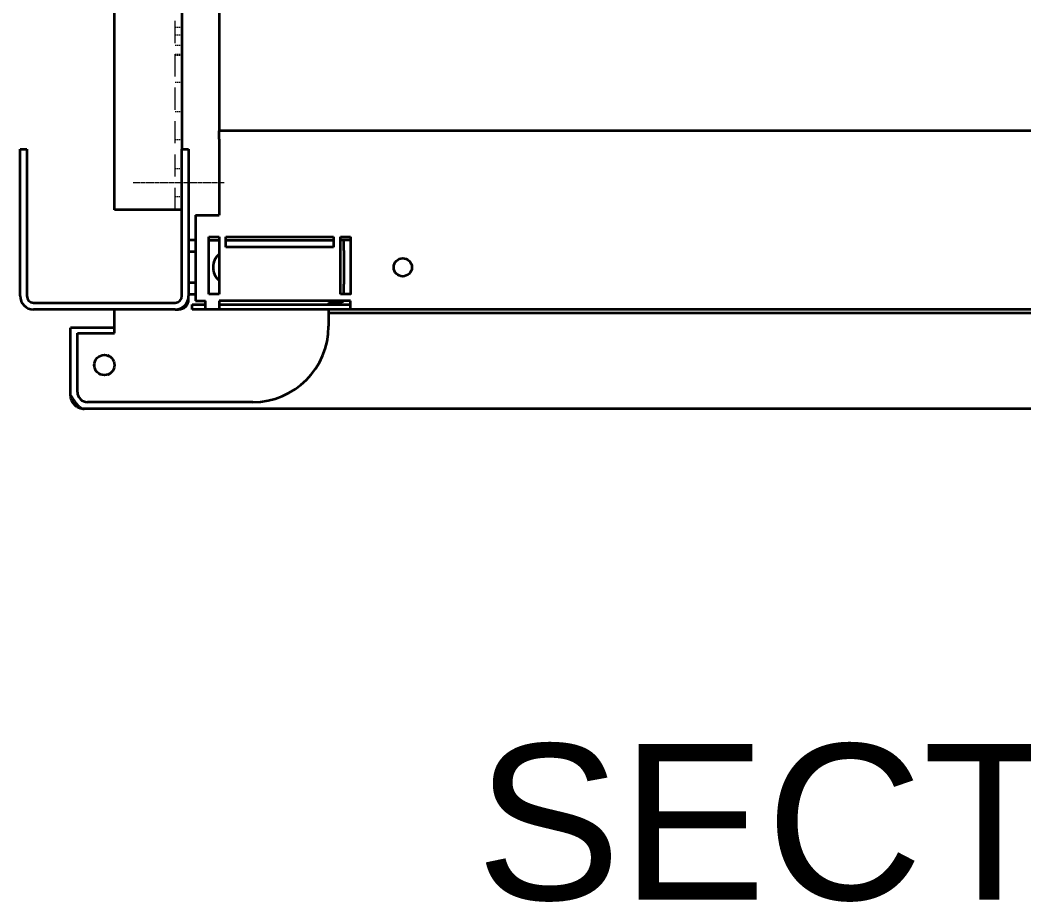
# Model space of a CAD drawing. Header units: millimetres. Extents: x -116965 to 323937, y 291661 to 566926.
# Drawn here: x -25420.2 to -25122.5, y 324920.8 to 325182.3 of the extents above; entities that cross this region are included whole.
import ezdxf

# ---------------------------------------------------------------- set-up
doc = ezdxf.new("R2010")
doc.units = ezdxf.units.MM
doc.linetypes.add('CHAIN', pattern=[0.3543, 0.2362, -0.0295, 0.0591, -0.0295])
doc.linetypes.add('DASHED', pattern=[0.75, 0.5, -0.25])
doc.layers.get('0').update_dxf_attribs({"lineweight": 18})
for name, color, linetype, lineweight in [('Centerline(Schneider)', 7, 'Continuous', 18), ('Hidden Edges(Schneider)', 7, 'DASHED', 18), ('Visible Edges(Schneider)', 7, 'Continuous', 35)]:
    doc.layers.add(name, color=color, linetype=linetype, lineweight=lineweight)
doc.styles.get("Standard").update_dxf_attribs({"font": 'arial.ttf'})

msp = doc.modelspace()

# ---------------------------------------------------------------- linework, layer by layer
at = {"layer": 'Centerline(Schneider)', "linetype": 'CHAIN', "ltscale": 6.00042}
msp.add_line((-25359.737237, 325134.019279), (-25386.737237, 325134.019279), dxfattribs=at)
at = {"layer": 'Hidden Edges(Schneider)', "ltscale": 13.191489}
msp.add_line((-25374.237237, 325126.019279), (-25374.237237, 325467.019279), dxfattribs=at)
at = {"layer": 'Hidden Edges(Schneider)', "ltscale": 0.76141}
for p, q in [((-25372.237237, 325180.169279), (-25374.237237, 325180.169279)), ((-25372.237237, 325177.869279), (-25374.237237, 325177.869279)), ((-25372.237237, 325174.769279), (-25374.237237, 325174.769279)), ((-25372.237237, 325172.169279), (-25374.237237, 325172.169279)), ((-25372.237237, 325171.869279), (-25374.237237, 325171.869279)), ((-25372.237237, 325163.869279), (-25374.237237, 325163.869279)), ((-25372.237237, 325155.169279), (-25374.237237, 325155.169279)), ((-25372.237237, 325146.869279), (-25374.237237, 325146.869279)), ((-25372.237237, 325138.169279), (-25374.237237, 325138.169279)), ((-25372.237237, 325129.869279), (-25374.237237, 325129.869279))]:
    msp.add_line(p, q, dxfattribs=at)
at = {"layer": 'Visible Edges(Schneider)'}
for p, q in [((-25392.237237, 325126.019279), (-25392.237237, 325467.019279)), ((-25372.237237, 325449.019279), (-25372.237237, 325144.019279)), ((-25361.237237, 325264.019279), (-25361.237237, 325150.519279)), ((-25361.237237, 325150.519279), (-25361.237237, 325149.519279)), ((-25361.237237, 325147.019279), (-25361.237237, 325149.519279)), ((-24777.237237, 325149.519279), (-25361.237237, 325149.519279)), ((-25361.237237, 325147.019279), (-25361.237237, 325124.519279)), ((-25420.237237, 325144.019279), (-25418.237237, 325144.019279)), ((-25420.237237, 325100.519279), (-25420.237237, 325144.019279)), ((-25418.237237, 325144.019279), (-25418.237237, 325100.519279)), ((-25372.237237, 325144.019279), (-25370.237237, 325144.019279)), ((-25372.237237, 325100.519279), (-25372.237237, 325144.019279)), ((-25370.237237, 325144.019279), (-25370.237237, 325100.519279)), ((-25376.237237, 325126.019279), (-25392.237237, 325126.019279)), ((-25372.237237, 325126.019279), (-25376.237237, 325126.019279)), ((-25368.237237, 325124.519279), (-25368.237237, 325118.019279)), ((-25368.237237, 325124.519279), (-25365.737237, 325124.519279)), ((-25365.737237, 325124.519279), (-25361.237237, 325124.519279)), ((-25368.237237, 325117.019279), (-25370.237237, 325117.019279)), ((-25368.237237, 325118.019279), (-25368.237237, 325117.019279)), ((-25368.237237, 325117.019279), (-25368.237237, 325113.682969)), ((-25364.237237, 325118.019279), (-25361.237237, 325118.019279)), ((-25364.237237, 325101.019279), (-25364.237237, 325118.019279)), ((-25364.237237, 325117.019279), (-25361.237237, 325117.019279)), ((-25361.237237, 325118.019279), (-25361.237237, 325101.019279)), ((-25359.237237, 325115.019279), (-25359.237237, 325118.019279)), ((-25359.237237, 325118.019279), (-25327.237237, 325118.019279)), ((-25359.237237, 325117.019279), (-25327.237237, 325117.019279)), ((-25327.237237, 325118.019279), (-25327.237237, 325115.019279)), ((-25325.237237, 325101.019279), (-25325.237237, 325118.019279)), ((-25325.237237, 325118.019279), (-25322.237237, 325118.019279)), ((-25324.257441, 325117.019279), (-25325.237237, 325117.019279)), ((-25322.243911, 325117.019279), (-25324.257441, 325117.019279)), ((-25324.237237, 325114.019279), (-25324.237237, 325117.012605)), ((-25322.237237, 325118.019279), (-25322.237237, 325101.019279)), ((-25370.237237, 325113.682969), (-25368.237237, 325113.682969)), ((-25368.237237, 325113.682969), (-25368.237237, 325104.35559)), ((-25327.237237, 325115.019279), (-25359.237237, 325115.019279)), ((-25324.237237, 325114.019279), (-25324.237237, 325104.019279)), ((-25368.237237, 325104.35559), (-25370.237237, 325104.35559)), ((-25368.237237, 325104.35559), (-25368.237237, 325101.019279)), ((-25324.237237, 325101.025953), (-25324.237237, 325104.019279)), ((-25416.237237, 325098.519279), (-25374.237237, 325098.519279)), ((-25370.237237, 325101.019279), (-25368.237237, 325101.019279)), ((-25370.237237, 325099.519279), (-25370.237237, 325100.519279)), ((-25368.237237, 325101.019279), (-25368.237237, 325099.019279)), ((-25368.237237, 325099.019279), (-25365.737237, 325099.019279)), ((-25365.737237, 325099.019279), (-25365.237237, 325099.019279)), ((-25365.237237, 325096.519279), (-25365.237237, 325099.019279)), ((-25361.237237, 325101.019279), (-25364.237237, 325101.019279)), ((-25322.237237, 325099.019279), (-25361.237237, 325099.019279)), ((-25361.237237, 325099.019279), (-25361.237237, 325096.519279)), ((-25324.737237, 325098.519279), (-25328.737237, 325098.519279)), ((-25328.737237, 325098.519279), (-25328.737237, 325098.019279)), ((-25322.237237, 325101.019279), (-25325.237237, 325101.019279)), ((-25324.737237, 325099.019279), (-25324.737237, 325098.519279)), ((-25322.237237, 325096.519279), (-25322.237237, 325099.019279)), ((-25374.237237, 325096.519279), (-25416.237237, 325096.519279)), ((-25392.237237, 325089.519279), (-25392.237237, 325096.519279)), ((-25374.237237, 325096.519279), (-25373.237237, 325096.519279)), ((-25369.237237, 325096.519279), (-25369.237237, 325098.019279)), ((-25369.237237, 325098.019279), (-25365.237237, 325098.019279)), ((-25365.237237, 325096.519279), (-25369.237237, 325096.519279)), ((-25361.237237, 325096.519279), (-25365.237237, 325096.519279)), ((-25361.237237, 325098.019279), (-25322.237237, 325098.019279)), ((-25322.237237, 325096.519279), (-25361.237237, 325096.519279)), ((-25328.737237, 325096.519279), (-25328.737237, 325091.519279)), ((-25328.737237, 325095.519279), (-24820.237237, 325095.519279)), ((-24820.237237, 325096.519279), (-25322.237237, 325096.519279)), ((-25392.237237, 325091.019279), (-25405.237237, 325091.019279)), ((-25405.237237, 325071.019279), (-25405.237237, 325091.019279)), ((-25403.237237, 325072.019279), (-25403.237237, 325089.519279)), ((-25403.237237, 325089.519279), (-25392.237237, 325089.519279)), ((-25351.237237, 325069.019279), (-25400.237237, 325069.019279)), ((-24739.237237, 325067.019279), (-25401.237237, 325067.019279))]:
    msp.add_line(p, q, dxfattribs=at)
at = {"layer": 'Visible Edges(Schneider)', "flags": 128}
for points in [[(-25324.25744, 325117.019279), (-25324.255767, 325117.019267), (-25324.254167, 325117.019231), (-25324.252641, 325117.019171), (-25324.251189, 325117.019088), (-25324.249811, 325117.018981), (-25324.248507, 325117.01885), (-25324.247274, 325117.018696), (-25324.246115, 325117.018518), (-25324.245028, 325117.018317), (-25324.244015, 325117.018094), (-25324.243073, 325117.017847), (-25324.242203, 325117.017578), (-25324.241404, 325117.017286), (-25324.240675, 325117.016971), (-25324.240019, 325117.016633), (-25324.23943, 325117.016274), (-25324.238915, 325117.015892), (-25324.238467, 325117.015488), (-25324.23809, 325117.015062), (-25324.237783, 325117.014614), (-25324.237544, 325117.014144), (-25324.237373, 325117.013653), (-25324.23727, 325117.013139), (-25324.237237, 325117.012605)], [(-25322.237236, 325117.012605), (-25322.237248, 325117.013147), (-25322.237284, 325117.013666), (-25322.237341, 325117.014163), (-25322.237422, 325117.014636), (-25322.237525, 325117.015087), (-25322.237651, 325117.015515), (-25322.237801, 325117.01592), (-25322.237975, 325117.016303), (-25322.238171, 325117.016662), (-25322.23839, 325117.016998), (-25322.238633, 325117.017312), (-25322.238898, 325117.017602), (-25322.239187, 325117.017869), (-25322.239499, 325117.018113), (-25322.239835, 325117.018335), (-25322.240195, 325117.018532), (-25322.240577, 325117.018707), (-25322.240982, 325117.018859), (-25322.241411, 325117.018987), (-25322.241864, 325117.019092), (-25322.242341, 325117.019174), (-25322.242841, 325117.019232), (-25322.243364, 325117.019267), (-25322.243912, 325117.019279)], [(-25324.237237, 325101.025953), (-25324.23727, 325101.025419), (-25324.237373, 325101.024906), (-25324.237544, 325101.024414), (-25324.237783, 325101.023944), (-25324.23809, 325101.023497), (-25324.238467, 325101.023071), (-25324.238915, 325101.022666), (-25324.23943, 325101.022284), (-25324.240019, 325101.021925), (-25324.240675, 325101.021588), (-25324.241404, 325101.021273), (-25324.242203, 325101.020981), (-25324.243073, 325101.020711), (-25324.244015, 325101.020465), (-25324.245028, 325101.020241), (-25324.246115, 325101.02004), (-25324.247274, 325101.019863), (-25324.248507, 325101.019709), (-25324.249811, 325101.019578), (-25324.251189, 325101.01947), (-25324.252641, 325101.019387), (-25324.254167, 325101.019327), (-25324.255767, 325101.019291), (-25324.25744, 325101.019279)], [(-25322.243912, 325101.019279), (-25322.243364, 325101.019291), (-25322.242841, 325101.019326), (-25322.242341, 325101.019385), (-25322.241864, 325101.019466), (-25322.241413, 325101.019571), (-25322.240984, 325101.019699), (-25322.240577, 325101.019851), (-25322.240195, 325101.020026), (-25322.239835, 325101.020224), (-25322.239499, 325101.020445), (-25322.239187, 325101.020689), (-25322.238898, 325101.020956), (-25322.238633, 325101.021247), (-25322.23839, 325101.02156), (-25322.238171, 325101.021896), (-25322.237975, 325101.022255), (-25322.237801, 325101.022638), (-25322.237651, 325101.023043), (-25322.237525, 325101.023471), (-25322.237422, 325101.023922), (-25322.237341, 325101.024396), (-25322.237284, 325101.024892), (-25322.237248, 325101.025411), (-25322.237236, 325101.025953)], [(-25393.736233, 325082.619095), (-25393.753356, 325082.630938), (-25393.770275, 325082.642494), (-25393.786989, 325082.653766), (-25393.803494, 325082.66476), (-25393.81979, 325082.675481), (-25393.835874, 325082.685932), (-25393.851745, 325082.696119), (-25393.8674, 325082.706046), (-25393.882837, 325082.715718), (-25393.898054, 325082.72514), (-25393.91305, 325082.734316), (-25393.927821, 325082.743251), (-25393.942367, 325082.751949), (-25393.956685, 325082.760415), (-25393.970773, 325082.768655), (-25393.984629, 325082.776671), (-25393.998252, 325082.78447), (-25394.011638, 325082.792056), (-25394.024788, 325082.799434), (-25394.037706, 325082.806611), (-25394.050397, 325082.813594), (-25394.06286, 325082.820385), (-25394.075093, 325082.826988), (-25394.087097, 325082.833405)], [(-25393.375182, 325082.422392), (-25393.387308, 325082.429942), (-25393.399689, 325082.437578), (-25393.412325, 325082.445297), (-25393.425216, 325082.453094), (-25393.438361, 325082.460966), (-25393.451761, 325082.468907), (-25393.465415, 325082.476914), (-25393.479322, 325082.484983), (-25393.493484, 325082.49311), (-25393.507899, 325082.50129), (-25393.522568, 325082.509519), (-25393.537489, 325082.517794), (-25393.552664, 325082.526109), (-25393.568092, 325082.534461), (-25393.583772, 325082.542846), (-25393.599705, 325082.551259), (-25393.61589, 325082.559697), (-25393.632327, 325082.568155), (-25393.649016, 325082.576629), (-25393.665957, 325082.585115), (-25393.683149, 325082.593609), (-25393.700592, 325082.602106), (-25393.718287, 325082.610603), (-25393.736233, 325082.619095)], [(-25398.249415, 325080.430306), (-25398.24989, 325080.416028), (-25398.250313, 325080.401486), (-25398.250679, 325080.386682), (-25398.250987, 325080.371619), (-25398.251231, 325080.356298), (-25398.251409, 325080.340722), (-25398.251517, 325080.324894), (-25398.251551, 325080.308814), (-25398.251508, 325080.292486), (-25398.251385, 325080.275912), (-25398.251178, 325080.259095), (-25398.250884, 325080.242035), (-25398.250498, 325080.224736), (-25398.250018, 325080.2072), (-25398.24944, 325080.189428), (-25398.24876, 325080.171424), (-25398.247975, 325080.153189), (-25398.247082, 325080.134726), (-25398.246076, 325080.116037), (-25398.244955, 325080.097125), (-25398.243715, 325080.07799), (-25398.242353, 325080.058636), (-25398.240864, 325080.039065), (-25398.239246, 325080.019279)], [(-25398.239246, 325080.019279), (-25398.24094, 325079.998549), (-25398.242488, 325079.978136), (-25398.243895, 325079.958042), (-25398.245166, 325079.938265), (-25398.246306, 325079.918804), (-25398.247319, 325079.899658), (-25398.24821, 325079.880828), (-25398.248984, 325079.862312), (-25398.249646, 325079.84411), (-25398.250201, 325079.826222), (-25398.250653, 325079.808645), (-25398.251008, 325079.791381), (-25398.251269, 325079.774428), (-25398.251443, 325079.757785), (-25398.251534, 325079.741452), (-25398.251546, 325079.725429), (-25398.251485, 325079.709714), (-25398.251355, 325079.694307), (-25398.251161, 325079.679207), (-25398.250908, 325079.664414), (-25398.250601, 325079.649927), (-25398.250245, 325079.635746), (-25398.249843, 325079.621862), (-25398.2494, 325079.608267)], [(-25393.736233, 325077.419464), (-25393.717417, 325077.42837), (-25393.698952, 325077.437243), (-25393.680834, 325077.44608), (-25393.663061, 325077.454876), (-25393.64563, 325077.463628), (-25393.628537, 325077.472331), (-25393.61178, 325077.480981), (-25393.595355, 325077.489574), (-25393.57926, 325077.498106), (-25393.563492, 325077.506574), (-25393.548047, 325077.514972), (-25393.532922, 325077.523298), (-25393.518115, 325077.531547), (-25393.503623, 325077.539714), (-25393.489442, 325077.547796), (-25393.475569, 325077.55579), (-25393.462001, 325077.56369), (-25393.448736, 325077.571493), (-25393.43577, 325077.579194), (-25393.423097, 325077.586793), (-25393.410707, 325077.594292), (-25393.398595, 325077.601688), (-25393.386762, 325077.608981), (-25393.375204, 325077.616167)], [(-25394.087108, 325077.205132), (-25394.074507, 325077.211859), (-25394.061704, 325077.218762), (-25394.048702, 325077.225846), (-25394.035504, 325077.233111), (-25394.022115, 325077.240559), (-25394.008538, 325077.248193), (-25393.994777, 325077.256014), (-25393.980836, 325077.264024), (-25393.966717, 325077.272225), (-25393.952426, 325077.280618), (-25393.937965, 325077.289207), (-25393.923338, 325077.297993), (-25393.90855, 325077.306977), (-25393.893603, 325077.316162), (-25393.878501, 325077.325549), (-25393.863248, 325077.335141), (-25393.847848, 325077.344939), (-25393.832304, 325077.354945), (-25393.816621, 325077.365162), (-25393.800801, 325077.375591), (-25393.784849, 325077.386233), (-25393.768767, 325077.397091), (-25393.752561, 325077.408168), (-25393.736233, 325077.419464)], [(-25401.23723, 325067.019279), (-25401.4993, 325067.027874), (-25401.760111, 325067.053602), (-25402.018786, 325067.096378), (-25402.274027, 325067.155977), (-25402.524195, 325067.231966), (-25402.768564, 325067.32401), (-25403.006373, 325067.431775), (-25403.236819, 325067.554929), (-25403.459139, 325067.69314), (-25403.672228, 325067.845832), (-25403.874445, 325068.011769), (-25404.065104, 325068.190289), (-25404.243632, 325068.38078), (-25404.409418, 325068.582631), (-25404.56193, 325068.79523), (-25404.700518, 325069.017837), (-25404.824076, 325069.248826), (-25404.932223, 325069.487237), (-25405.024538, 325069.7323), (-25405.100718, 325069.983212), (-25405.160265, 325070.238406), (-25405.202952, 325070.496706), (-25405.228663, 325070.757276), (-25405.237246, 325071.019279)], [(-25405.237246, 325071.019279), (-25405.070276, 325070.757212), (-25404.90346, 325070.496481), (-25404.736605, 325070.237926), (-25404.569559, 325069.982497), (-25404.402704, 325069.73174), (-25404.235888, 325069.486582), (-25404.068918, 325069.24782), (-25403.902102, 325069.016839), (-25403.735743, 325068.795043), (-25403.569651, 325068.583078), (-25403.403635, 325068.38159), (-25403.237581, 325068.191225), (-25403.071261, 325068.012629), (-25402.90452, 325067.846447), (-25402.737589, 325067.693702), (-25402.570925, 325067.555458), (-25402.404375, 325067.432116), (-25402.237749, 325067.324069), (-25402.070856, 325067.231711), (-25401.903963, 325067.155598), (-25401.737337, 325067.096162), (-25401.570788, 325067.05354), (-25401.404123, 325067.027867), (-25401.23723, 325067.019279)]]:
    msp.add_lwpolyline(points, dxfattribs=at)
at = {"layer": 'Visible Edges(Schneider)'}
for centre, radius in [((-25306.737237, 325109.019279), 2.7), ((-25395.237237, 325080.019279), 3)]:
    msp.add_circle(centre, radius, dxfattribs=at)
for centre, radius, start, end in [((-25357.737237, 325109.019279), 5.25, 131.81031489, 228.18968511), ((-25416.237237, 325100.519279), 4, 180, 270), ((-25416.237237, 325100.519279), 2, 180, 270), ((-25374.237237, 325100.519279), 4, 270, 0), ((-25374.237237, 325100.519279), 2, 270, 0), ((-25373.237237, 325099.519279), 3, 270, 0), ((-25351.237237, 325091.519279), 22.5, 270, 0), ((-25400.237237, 325072.019279), 3, 180, 270)]:
    msp.add_arc(centre, radius, start, end, dxfattribs=at)

# ---------------------------------------------------------------- texts
at = {"color": 7, "linetype": 'Continuous', "insert": (-25079.06424, 324967.574791), "char_height": 46.15384615, "width": 677.78226914, "attachment_point": 2, "line_spacing_factor": 0.9}
msp.add_mtext('SECTION B-B', dxfattribs=at)

doc.saveas('drawing.dxf')
